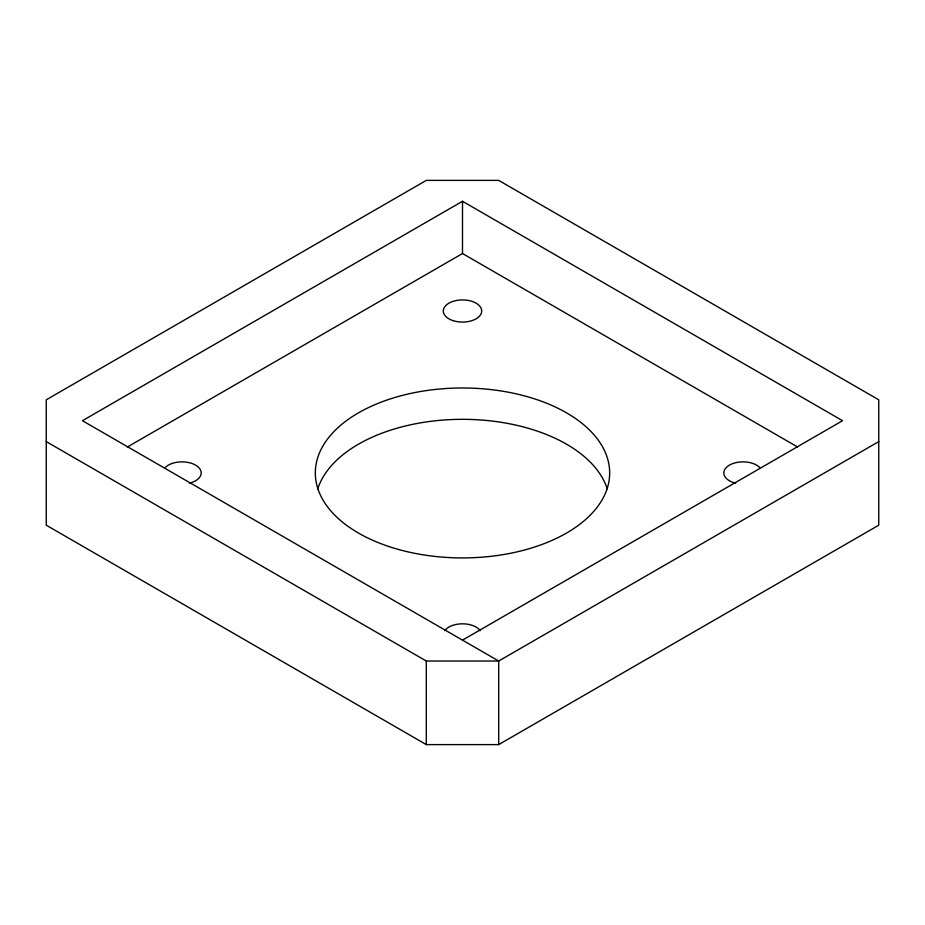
<?xml version="1.0" encoding="UTF-8"?>
<svg xmlns="http://www.w3.org/2000/svg" width="925" height="925" viewBox="0 0 925 925"><rect width="100%" height="100%" fill="white"/><g stroke="black" fill="none" stroke-linecap="round" stroke-linejoin="round"><path stroke-width="1.39" d="M462.5 640.123L842.559 420.702L462.5 201.28L82.441 420.702L498.691 661.028L878.75 441.607M127.453 446.96L462.5 253.531L797.547 446.96M498.691 744.613L878.75 525.192L878.75 399.808L498.691 180.387L426.309 180.387L46.25 399.808L46.25 525.192L426.309 744.613L498.691 744.613L498.691 661.028L426.309 661.028L46.25 441.607M462.5 201.28L462.5 253.531M426.309 661.028L426.309 744.613M317.714 489.059A147.167 84.961 0 0 1 462.5 419.326A147.167 84.961 0 0 1 607.286 489.059M444.798 630.619A19.194 11.077 0 0 1 462.569 623.82A19.194 11.077 0 0 1 480.26 630.7M165.355 467.403A19.194 11.077 0 0 1 196.412 465.645A19.194 11.077 0 0 1 189.324 483.185M735.676 483.185A19.194 11.077 0 0 1 728.588 465.645A19.194 11.077 0 0 1 759.645 467.403M388.916 546.536A147.167 84.961 0 0 0 609.668 472.953A147.167 84.961 0 0 0 388.916 399.369A147.167 84.961 0 0 0 388.916 546.536M452.903 320.593A19.194 11.077 0 0 0 481.694 310.997A19.194 11.077 0 0 0 452.903 301.4A19.194 11.077 0 0 0 452.903 320.593"/></g></svg>
